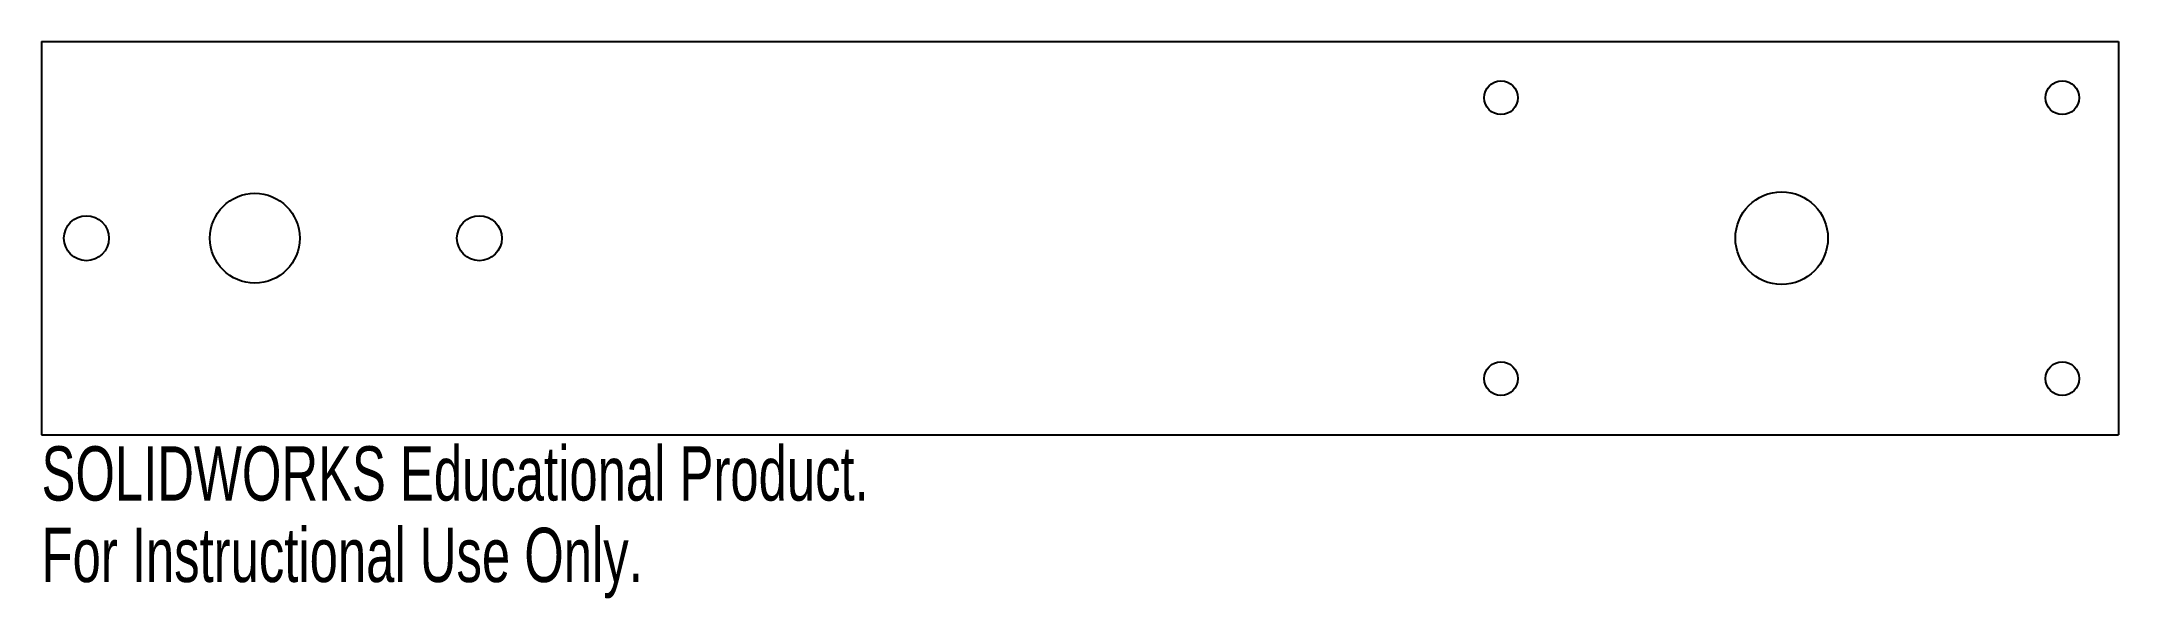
# Model space of a CAD drawing. Header units: millimetres. Extents: x -92 to 92, y -32 to 18.
import ezdxf

# ---------------------------------------------------------------- set-up
doc = ezdxf.new("R2010")
doc.units = ezdxf.units.MM
doc.styles.add('SLDTEXTSTYLE0', font='TXT', dxfattribs={"width": 0.7})

msp = doc.modelspace()

# ---------------------------------------------------------------- linework, layer by layer
at = {"color": 7, "linetype": 'Continuous', "lineweight": 25}
for p, q in [((-92.5, 17.5), (-92.5, -17.5)), ((-92.5, 17.5), (92.5, 17.5)), ((92.5, 17.5), (92.5, -17.5)), ((-92.5, -17.5), (92.5, -17.5))]:
    msp.add_line(p, q, dxfattribs=at)
for centre, radius in [((37.5, 12.5), 1.5), ((87.5, 12.5), 1.5), ((-73.5, 0), 4), ((62.5, 0), 4.12), ((-88.5, 0), 2), ((-53.5, 0), 2), ((37.5, -12.5), 1.5), ((87.5, -12.5), 1.5)]:
    msp.add_circle(centre, radius, dxfattribs=at)

# ---------------------------------------------------------------- texts
at = {"color": 7, "linetype": 'Continuous', "char_height": 4.8336, "attachment_point": 1, "style": 'SLDTEXTSTYLE0'}
for s, insert in [('SOLIDWORKS Educational Product.', (-92.5, -18.52)), ('For Instructional Use Only.', (-92.5, -25.77))]:
    msp.add_mtext(s, dxfattribs=dict(at, insert=insert))

doc.saveas('drawing.dxf')
